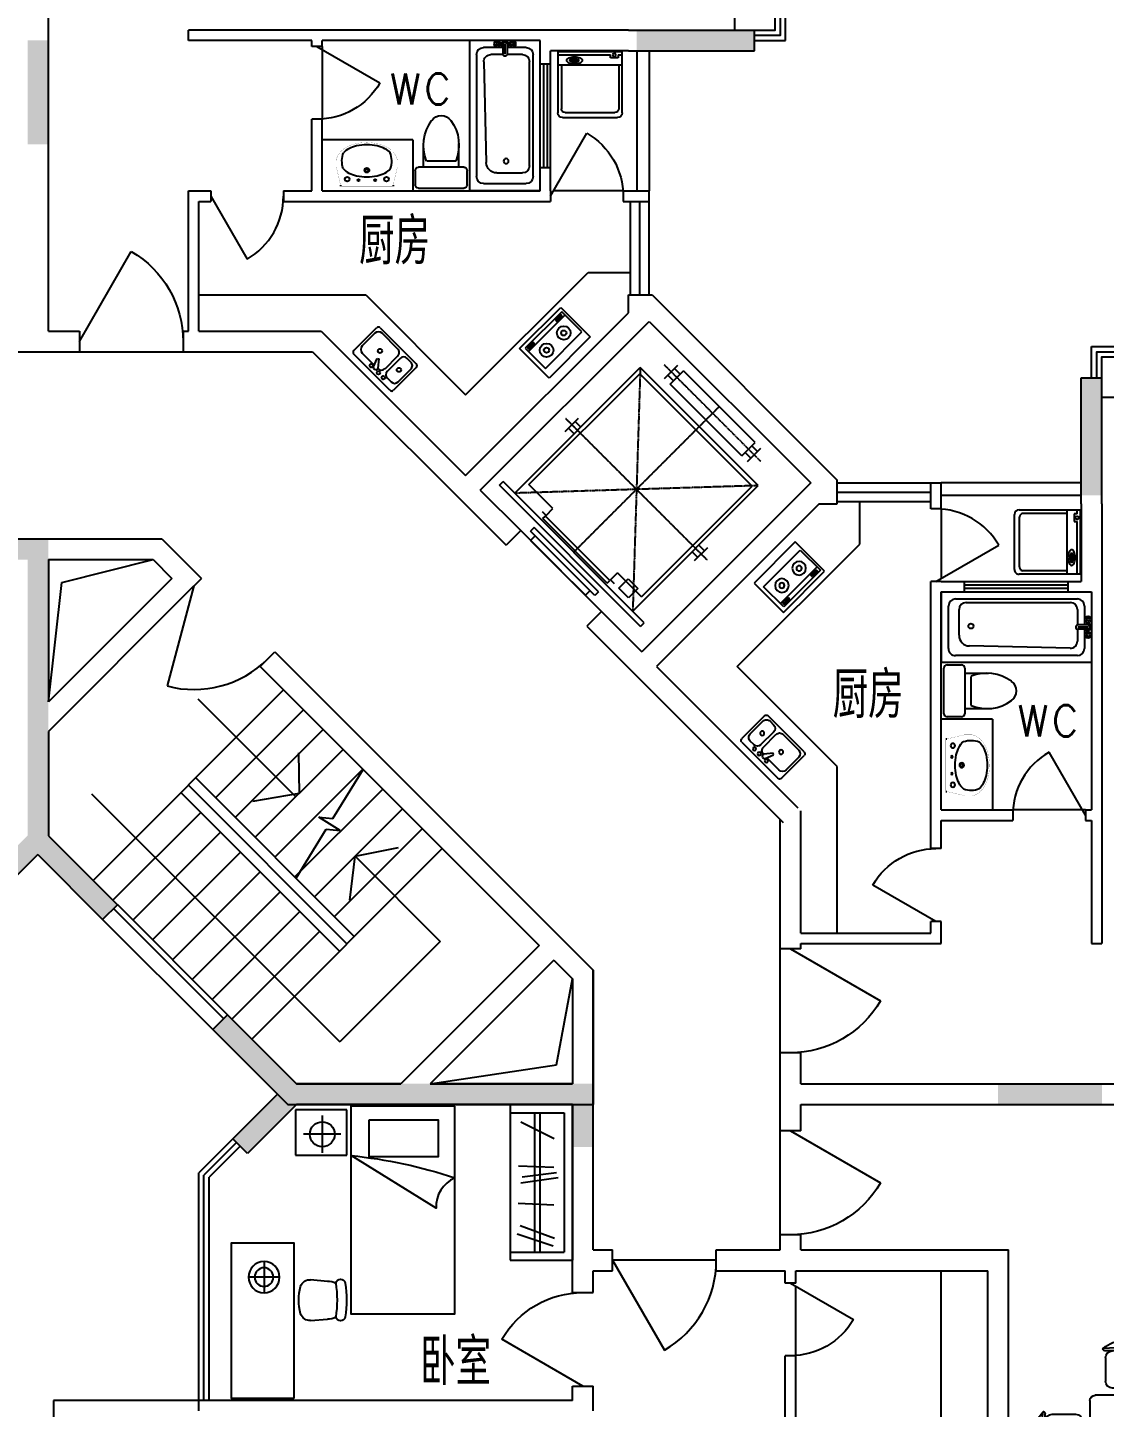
# Model space of a CAD drawing. Header units: millimetres. Extents: x 1293 to 63703, y 510 to 46041.
# Drawn here: x 21356 to 31728, y 16375 to 29663 of the extents above; entities that cross this region are included whole.
import ezdxf
from ezdxf.enums import TextEntityAlignment as Align

# ---------------------------------------------------------------- set-up
doc = ezdxf.new("R2010")
doc.units = ezdxf.units.MM
doc.linetypes.add('DASHED2', pattern=[0.375, 0.25, -0.125])
doc.linetypes.add('PHANTOM2', pattern=[1.25, 0.625, -0.125, 0.125, -0.125, 0.125, -0.125])
for name, color, linetype in [('2D', 7, 'Continuous'), ('COLUMN', 7, 'Continuous'), ('F', 12, 'Continuous'), ('JIAJU', 30, 'Continuous'), ('PUB_TEXT', 7, 'Continuous'), ('STAIR', 2, 'Continuous'), ('TOILET', 7, 'Continuous'), ('WALL', 4, 'Continuous'), ('WD', 4, 'Continuous'), ('WINDOW', 5, 'Continuous'), ('WINDOW_TEXT', 7, 'Continuous')]:
    doc.layers.add(name, color=color, linetype=linetype)
doc.styles.add('_XC92', font='txt.shx', dxfattribs={"width": 0.8, "bigfont": 'xc92.shx'})
doc.styles.add('DIM_FONT', font='SIMPLEX.shx', dxfattribs={"width": 0.8})
doc.styles.add('SIMPLEX', font='SIMPLEX.SHX')
doc.styles.get("Standard").update_dxf_attribs({"font": 'arial.ttf'})

# ---------------------------------------------------------------- blocks, each defined once
blk = doc.blocks.new('U_B0CGA')
for p, q in [((-664.72, 940), (-664.72, 1120)), ((-664.72, 1075), (-574.72, 1075)), ((-574.72, 1120), (574.72, 1120)), ((-574.72, 940), (-574.72, 1120)), ((574.72, 940), (574.72, 1120)), ((574.72, 1075), (664.72, 1075)), ((664.72, 940), (664.72, 1120)), ((-664.72, 985), (-574.72, 985)), ((-574.72, 940), (574.72, 940)), ((574.72, 985), (664.72, 985)), ((-945, 850), (945, 850)), ((-945, -850), (-945, 850)), ((-900, 805), (900, 805)), ((-900, -695), (-900, 805)), ((900, -695), (900, 805)), ((945, -850), (945, 850)), ((-1035, -90), (-1035, 90)), ((-1035, 45), (-945, 45)), ((945, 45), (1035, 45)), ((1035, -90), (1035, 90)), ((-1035, -45), (-945, -45)), ((945, -45), (1035, -45)), ((-900, -695), (-515.49, -695)), ((-804.43, -662.79), (-804.43, -788)), ((-650.27, -662.79), (-804.43, -662.79)), ((-804.43, -788), (-650.27, -788)), ((-650.27, -788), (-650.27, -662.79)), ((-578, -788), (-515.49, -788)), ((-515.49, -788), (-515.49, -695)), ((515.49, -695), (900, -695)), ((515.49, -788), (515.49, -695)), ((578, -788), (515.49, -788)), ((-1130, -850), (1130, -850)), ((-1130, -900), (-1130, -850)), ((-1130, -900), (1130, -900)), ((-515.49, -797.64), (515.49, -797.64)), ((-515.49, -831.35), (-515.49, -797.64)), ((-515.49, -831.35), (515.49, -831.35)), ((515.49, -831.35), (515.49, -797.64)), ((1130, -900), (1130, -850)), ((-515.49, -951.14), (515.49, -951.14)), ((-515.49, -951.14), (-515.49, -1001.14)), ((-515.49, -1001.14), (515.49, -1001.14)), ((-438.29, -1001.14), (-438.29, -1062.51)), ((438.29, -1001.14), (438.29, -1062.51)), ((515.49, -951.14), (515.49, -1001.14)), ((-438.29, -1062.51), (0, -1062.51)), ((438.29, -1062.51), (0, -1062.51))]:
    blk.add_line(p, q)
at = {"linetype": 'PHANTOM2'}
for p, q in [((0, -850), (0, 1120)), ((-771.56, 1030), (776.38, 1030)), ((-1130, 0), (1130, 0))]:
    blk.add_line(p, q, dxfattribs=at)
at = {"linetype": 'DASHED2'}
for p, q in [((945, 850), (-945, -850)), ((-945, 850), (945, -850))]:
    blk.add_line(p, q, dxfattribs=at)
at = {"width": 0.8, "flags": 9}
for tag in ['XSIZE', 'YSIZE', 'ZSIZE']:
    blk.add_attdef(tag, (0, 0), '', height=0.5, dxfattribs=at)
blk = doc.blocks.new('A$C1A2A1785')
at = {"layer": 'WINDOW', "xscale": 1.111764705882353, "yscale": 1.315573411764706, "zscale": 1.111764705882353, "rotation": 270}
blk.add_blockref('U_B0CGA', (1398, 1256), dxfattribs=at)
blk = doc.blocks.new('_DBLK')
blk.add_line((-0.5, 0), (0, -0.866))
blk.add_arc((-0.5, 0), 1, 300, 0)
at = {"style": 'SIMPLEX', "flags": 9}
blk.add_attdef('A', text='', height=1, dxfattribs=at).set_placement((0, 1.5), align=Align.MIDDLE)
blk = doc.blocks.new('_WBLK')
for p, q in [((-0.5, 0.5), (0.5, 0.5)), ((0.5, 0.167), (-0.5, 0.167)), ((0.5, -0.167), (-0.5, -0.167)), ((-0.5, -0.5), (0.5, -0.5))]:
    blk.add_line(p, q)
at = {"layer": 'WINDOW_TEXT', "style": 'SIMPLEX', "flags": 9}
blk.add_attdef('A', text='', height=1, dxfattribs=at).set_placement((0, 1.5), align=Align.MIDDLE)
blk = doc.blocks.new('XYJ')
at = {"layer": 'JIAJU'}
for p, q in [((0, 0), (-690, 0)), ((-647, -36), (-690, -36)), ((-652, -144), (-652, -611)), ((-647, -35), (-647, -66)), ((-647, -66), (-564, -66)), ((-564, -66), (-564, -35)), ((0, -36), (-564, -36)), ((-222, -87), (-222, -99)), ((-212, -96), (-212, -113)), ((-147, -96), (-212, -96)), ((-212, -113), (-147, -113)), ((-147, -113), (-147, -96)), ((-130, -88), (-130, -99)), ((-38, -144), (-38, -611)), ((-78, -651), (-612, -651))]:
    blk.add_line(p, q, dxfattribs=at)
at = {"layer": 'JIAJU', "linetype": 'Continuous'}
for p, q in [((-690, -656), (-690, 0)), ((0, 0), (0, -656)), ((-690, -145), (0, -145)), ((-50, -706), (-640, -706))]:
    blk.add_line(p, q, dxfattribs=at)
at = {"layer": 'JIAJU'}
blk.add_lwpolyline([(-262, -94, 0.185158), (-257, -107, 0.102042), (-237, -122, 0.060862), (-212, -130, 0.047173), (-179, -133, 0.047173), (-145, -130, 0.060862), (-120, -122, 0.102042), (-100, -107, 0.185158), (-95, -94, 0.185158), (-100, -82, 0.102042), (-120, -67, 0.060862), (-145, -59, 0.047173), (-179, -56, 0.047173), (-212, -59, 0.060862), (-237, -67, 0.102042), (-257, -82, 0.185158)], format="xyb", close=True, dxfattribs=at)
for points in [[(-130, -88, 0.259034), (-132, -85, 0.076276), (-144, -80, 0.036515), (-157, -77, 0.026615), (-176, -76, 0.026615), (-195, -77, 0.036515), (-208, -80, 0.076276), (-220, -85, 0.259034), (-222, -88, 0.078462), (-222, -89, 0.056762)], [(-130, -99, 0.259034), (-132, -95, 0.076276), (-144, -90, 0.036515), (-157, -88, 0.026615), (-176, -87, 0.026615), (-195, -88, 0.036515), (-208, -90, 0.076276), (-220, -95, 0.259034), (-222, -99, 0.259034), (-220, -102, 0.056762), (-212, -106, 0.036515)], [(-147, -108, 0.008736), (-144, -107, 0.076276), (-132, -102, 0.259034), (-130, -99, 0.259034)]]:
    blk.add_lwpolyline(points, format="xyb", dxfattribs=at)
blk.add_circle((-604, -35), 17.5, dxfattribs=at)
at = {"layer": 'JIAJU', "linetype": 'Continuous'}
for centre, start, end in [((-640, -656), 180, 270), ((-50, -656), 270, 0)]:
    blk.add_arc(centre, 50, start, end, dxfattribs=at)
at = {"layer": 'JIAJU'}
for centre, start, end in [((-612, -611), 180, 270), ((-78, -611), 270, 0)]:
    blk.add_arc(centre, 40, start, end, dxfattribs=at)
at = {"layer": 'JIAJU', "width": 0.8, "flags": 9}
for tag in ['XSIZE', 'YSIZE']:
    blk.add_attdef(tag, (-345, 0), '', height=0.5, dxfattribs=at)
blk = doc.blocks.new('M_E29JIV')
at = {"color": 0, "linetype": 'ByBlock'}
for p, q in [((31, 338), (419, 338)), ((0, -307), (0, 307)), ((82, 245), (82, 40)), ((358, 307), (143, 307)), ((419, -20), (419, 245)), ((450, 307), (450, -307)), ((48, 2), (57, -12)), ((59, 31), (163, 70)), ((173, 53), (87, -18)), ((163, 70), (173, 53)), ((143, -82), (358, -82)), ((358, -123), (143, -123)), ((82, -184), (82, -245)), ((143, -307), (358, -307)), ((419, -245), (419, -184)), ((419, -338), (31, -338))]:
    blk.add_line(p, q, dxfattribs=at)
for centre, radius in [((51, 61), 20.5), ((251, 112), 25.6), ((51, -61), 20.5), ((51, -143), 20.5), ((251, -210), 25.6)]:
    blk.add_circle(centre, radius, dxfattribs=at)
for centre, radius, start, end in [((31, 307), 30.7, 90, 180), ((419, 307), 30.7, 0, 90), ((143, 245), 61.4, 90, 180), ((358, 245), 61.4, 0, 90), ((66, 12), 20.5, 110.5377, 210), ((74, -2), 20.5, 210, 309.4623), ((143, -20), 61.4, 180, 270), ((143, -184), 61.4, 90, 180), ((358, -20), 61.4, 270, 0), ((358, -184), 61.4, 0, 90), ((31, -307), 30.7, 180, 270), ((143, -245), 61.4, 180, 270), ((358, -245), 61.4, 270, 0), ((419, -307), 30.7, 270, 0)]:
    blk.add_arc(centre, radius, start, end, dxfattribs=at)
at = {"style": 'DIM_FONT', "width": 0.8, "flags": 9}
for tag in ['XSIZE', 'YSIZE']:
    blk.add_attdef(tag, (0, 0), '', height=0.5, dxfattribs=at)
blk = doc.blocks.new('U_B12XQY')
for p, q in [((-340, 275), (360, 275)), ((-340, -225), (-340, 275)), ((360, 275), (360, -225)), ((309, 162), (-314, 162)), ((-314, 162), (-314, -180)), ((309, -180), (309, 162)), ((-314, -125), (309, -125)), ((-281, -147), (-281, -159)), ((-206, -156), (-271, -156)), ((-271, -156), (-271, -173)), ((-206, -173), (-206, -156)), ((-189, -148), (-189, -159)), ((192, -147), (192, -159)), ((202, -156), (202, -173)), ((267, -156), (202, -156)), ((267, -173), (267, -156)), ((284, -148), (284, -159)), ((360, -225), (-340, -225)), ((-314, -180), (309, -180)), ((-271, -173), (-206, -173)), ((202, -173), (267, -173))]:
    blk.add_line(p, q)
for centre, radius in [((-149, 17), 82.5), ((-149, 17), 31.6), ((144, 17), 82.5), ((144, 17), 31.6)]:
    blk.add_circle(centre, radius)
for centre, radius, start, end in [((-277, -148), 4.03, 121.9106, 180), ((-277, -148), 4.03, 180, 197.9454), ((-277, -159), 4.03, 121.9106, 180), ((-277, -159), 4.03, 180, 238.0894), ((-257, -180), 41.3, 104.4631, 121.9106), ((-257, -190), 41.3, 104.4631, 121.9106), ((-257, -127), 41.3, 238.0894, 251.0845), ((-244, -231), 94.4, 96.0983, 104.4631), ((-244, -242), 94.4, 96.0983, 104.4631), ((-235, -314), 177, 90, 96.0983), ((-235, -324), 177, 90, 96.0983), ((-235, -314), 177, 83.9017, 90), ((-235, -324), 177, 83.9017, 90), ((-226, -231), 94.4, 75.5369, 83.9017), ((-226, -242), 94.4, 75.5369, 83.9017), ((-213, -180), 41.3, 58.0894, 75.5369), ((-213, -190), 41.3, 58.0894, 75.5369), ((-213, -127), 41.3, 284.4631, 301.9106), ((-193, -148), 4.03, 0, 58.0894), ((-193, -159), 4.03, 0, 58.0894), ((-193, -159), 4.03, 301.9106, 360), ((196, -148), 4.03, 121.9106, 180), ((196, -148), 4.03, 180, 197.9454), ((196, -159), 4.03, 121.9106, 180), ((196, -159), 4.03, 180, 238.0894), ((216, -180), 41.3, 104.4631, 121.9106), ((216, -190), 41.3, 104.4631, 121.9106), ((216, -127), 41.3, 238.0894, 251.0845), ((229, -231), 94.4, 96.0983, 104.4631), ((229, -242), 94.4, 96.0983, 104.4631), ((238, -314), 177, 90, 96.0983), ((238, -324), 177, 90, 96.0983), ((238, -314), 177, 83.9017, 90), ((238, -324), 177, 83.9017, 90), ((247, -231), 94.4, 75.5369, 83.9017), ((247, -242), 94.4, 75.5369, 83.9017), ((260, -180), 41.3, 58.0894, 75.5369), ((260, -190), 41.3, 58.0894, 75.5369), ((260, -127), 41.3, 284.4631, 301.9106), ((280, -148), 4.03, 0, 58.0894), ((280, -159), 4.03, 0, 58.0894), ((280, -159), 4.03, 301.9106, 360), ((-226, -76), 94.4, 282.4611, 284.4631), ((247, -76), 94.4, 282.4611, 284.4631)]:
    blk.add_arc(centre, radius, start, end)
at = {"style": 'DIM_FONT', "width": 0.8, "flags": 9}
for tag in ['XSIZE', 'YSIZE']:
    blk.add_attdef(tag, (0, 0), '', height=0.5, dxfattribs=at)
blk = doc.blocks.new('M_E11')
for p, q in [((-280, -10), (-280, 0)), ((280, 0), (280, -10)), ((-251, -189), (-251, -186)), ((-248, -183), (-250, -185))]:
    blk.add_line(p, q)
at = {"const_width": 1.5}
for points in [[(-280, 0), (280, 0)], [(-326, -200), (-280, -5)], [(326, -204), (280, -5)]]:
    blk.add_lwpolyline(points, dxfattribs=at)
for points in [[(253, -188, 0.098208), (193, -141, 0.066287), (110, -111, 0.052428), (0, -100, 0.052428), (-110, -111, 0.066287), (-193, -141, 0.093876), (-251, -186, 0.171377)], [(-250, -358, 0.091341), (-193, -401, 0.066287), (-110, -431, 0.052428), (0, -442, 0.052428), (110, -431, 0.066287), (193, -401, 0.091756), (250, -358, 0.171377)]]:
    blk.add_lwpolyline(points, format="xyb")
for points in [[(-326, -200, 0.008223), (-326, -204, 0.149285)], [(-326, -266, 0.149285), (-304, -337, 0.107079), (-231, -408, 0.075625), (-131, -450, 0.062436), (-1, -467, 0.062436), (130, -452, 0.075625), (230, -410, 0.107079), (304, -339, 0.149285), (326, -268, 0.005205), (326, -266, 0.086596)]]:
    blk.add_lwpolyline(points, format="xyb", dxfattribs=at)
at = {"const_width": 1.5, "flags": 128}
for points in [[(-326, -204), (-326, -268)], [(326, -204), (326, -268)]]:
    blk.add_lwpolyline(points, dxfattribs=at)
at = {"flags": 128}
for points in [[(-253, -188, 0.172546), (-250, -358, 0.726395)], [(253, -188, -0.172546), (250, -358, -0.726395)]]:
    blk.add_lwpolyline(points, format="xyb", dxfattribs=at)
for centre, radius in [((-210, -75), 24), ((-210, -75), 24), ((-210, -75), 24), ((-90, -65), 10), ((0, -170), 25), ((90, -65), 10), ((210, -75), 24), ((0, -170), 15)]:
    blk.add_circle(centre, radius)
blk.add_arc((-250, -186), 1, 131.3224, 180)
at = {"width": 0.8, "flags": 9}
for tag in ['XSIZE', 'YSIZE']:
    blk.add_attdef(tag, (0, 0), '', height=0.5, dxfattribs=at)
blk = doc.blocks.new('U_B14JRS')
for p, q in [((-1420, 680), (280, 680)), ((-1420, -120), (-1420, 680)), ((280, 680), (280, -120)), ((-1340, 303), (-1340, 520)), ((-1260, 600), (120, 600)), ((-1178, 518), (-37, 491)), ((200, 520), (200, 40)), ((-1260, 302), (-1260, 438)), ((80, 371), (80, 80)), ((-1377, 303), (-1265, 303)), ((-1377, 278), (-1265, 278)), ((-1377, 253), (-1265, 253)), ((-1340, 40), (-1340, 253)), ((-1260, 80), (-1260, 253)), ((0, 0), (-1180, 0)), ((280, -120), (-1420, -120)), ((120, -40), (-1260, -40))]:
    blk.add_line(p, q)
for centre, radius in [((-1380, 367), 35.5), ((-1380, 367), 15.5), ((-1380, 189), 35.5), ((-1380, 189), 15.5), ((-54, 266), 28.5)]:
    blk.add_circle(centre, radius)
for centre, radius, start, end in [((-1260, 520), 80, 90, 180), ((-1180, 438), 80, 88.6442, 180), ((-40, 371), 120, 0, 88.6442), ((120, 520), 80, 0, 90), ((-1377, 278), 40.6, 37.9622, 322.0378), ((-1377, 278), 30.6, 54.6762, 305.3238), ((-1371, 277), 26.3, 90, 295.9667), ((-1265, 278), 25, 270, 90), ((-1260, 40), 80, 180, 270), ((-1180, 80), 80, 180, 270), ((0, 80), 80, 270, 0), ((120, 40), 80, 270, 0)]:
    blk.add_arc(centre, radius, start, end)
at = {"style": 'DIM_FONT', "width": 0.8, "flags": 9}
for tag in ['XSIZE', 'YSIZE']:
    blk.add_attdef(tag, (0, 0), '', height=0.5, dxfattribs=at)
blk = doc.blocks.new('M_E24TTP')
at = {"layer": 'TOILET', "color": 7}
for p, q in [((-170, 200), (-170, 430)), ((170, 200), (170, 430)), ((-250, 30), (-250, 170)), ((-220, 200), (220, 200)), ((-140, 260), (140, 260)), ((250, 170), (250, 30)), ((220, 0), (-220, 0))]:
    blk.add_line(p, q, dxfattribs=at)
for centre, radius, start, end in [((0, 590), 110, 33.4509, 146.5491), ((227, 413), 398, 143.3619, 202.5495), ((-227, 413), 398, 337.4505, 36.6381), ((-220, 170), 30, 90, 180), ((220, 170), 30, 0, 90), ((-220, 30), 30, 180, 270), ((220, 30), 30, 270, 0)]:
    blk.add_arc(centre, radius, start, end, dxfattribs=at)
at = {"style": 'DIM_FONT', "width": 0.8, "flags": 9}
for tag in ['XSIZE', 'YSIZE']:
    blk.add_attdef(tag, (0, 0), '', height=0.5, dxfattribs=at)
blk = doc.blocks.new('M_B7CQG')
for p, q in [((-0.5, 0.5), (0.5, 0.5)), ((-0.5, 0.2406), (0.5, 0.2406)), ((-0.5, -0.5), (0.5, -0.5))]:
    blk.add_line(p, q)
blk = doc.blocks.new('CJ')
at = {"layer": 'JIAJU'}
for p, q in [((-1044, 579), (-1143, 579)), ((-357, 579), (-456, 579)), ((-863, 479), (-1323, 479)), ((-1318, 412), (-1318, 187)), ((-868, 412), (-868, 187)), ((-177, 479), (-637, 479)), ((-632, 412), (-632, 187)), ((-182, 412), (-182, 187)), ((-1500, -650), (-1500, 0)), ((-1450, 50), (-50, 50)), ((-936, 119), (-1251, 119)), ((-249, 119), (-564, 119)), ((0, 0), (0, -650)), ((-1928, -555), (-1928, -95)), ((-1861, -100), (-1636, -100)), ((361, -100), (136, -100)), ((428, -555), (428, -95)), ((-1568, -482), (-1568, -168)), ((68, -482), (68, -168)), ((-2028, -375), (-2028, -275)), ((528, -375), (528, -275)), ((-1861, -550), (-1636, -550)), ((361, -550), (136, -550)), ((-50, -700), (-1450, -700)), ((-1251, -769), (-936, -769)), ((-564, -769), (-249, -769)), ((-1318, -1062), (-1318, -837)), ((-868, -1062), (-868, -837)), ((-632, -1062), (-632, -837)), ((-182, -1062), (-182, -837)), ((-1323, -1129), (-863, -1129)), ((-637, -1129), (-177, -1129)), ((-1143, -1229), (-1044, -1229)), ((-456, -1229), (-357, -1229))]:
    blk.add_line(p, q, dxfattribs=at)
for centre, radius, start, end in [((-1133, 264), 316, 91.7651, 130.7265), ((-1054, 264), 316, 49.2735, 88.2349), ((-446, 264), 316, 91.7651, 130.7265), ((-367, 264), 316, 49.2735, 88.2349), ((-1333, 495), 10, 130.7265, 202.67), ((-1323, 499), 20, 202.67, 270), ((-1093, -2199), 2713, 84.8023, 95.1977), ((-1251, 412), 67.5, 90, 180), ((-936, 412), 67.5, 0, 90), ((-863, 499), 20, 270, 337.33), ((-854, 495), 10, 337.33, 49.2735), ((-646, 495), 10, 130.7265, 202.67), ((-637, 499), 20, 202.67, 270), ((-407, -2199), 2713, 84.8023, 95.1977), ((-564, 412), 67.5, 90, 180), ((-249, 412), 67.5, 0, 90), ((-177, 499), 20, 270, 337.33), ((-167, 495), 10, 337.33, 49.2735), ((-1251, 187), 67.5, 180, 270), ((-936, 187), 67.5, 270, 0), ((-564, 187), 67.5, 180, 270), ((-249, 187), 67.5, 270, 0), ((-1450, 0), 50, 90, 180), ((-50, 0), 50, 0, 90), ((-1713, -285), 316, 139.2735, 178.2349), ((749, -325), 2713, 174.8023, 185.1977), ((-1945, -86), 10, 67.33, 139.2735), ((-1948, -95), 20, 0, 67.33), ((-1861, -168), 67.5, 90, 180), ((-1636, -168), 67.5, 0, 90), ((136, -168), 67.5, 90, 180), ((361, -168), 67.5, 0, 90), ((448, -95), 20, 112.67, 180), ((445, -86), 10, 40.7265, 112.67), ((-2249, -325), 2713, 354.8023, 5.1977), ((213, -285), 316, 1.7651, 40.7265), ((-1713, -365), 316, 181.7651, 220.7265), ((213, -365), 316, 319.2735, 358.2349), ((-1861, -482), 67.5, 180, 270), ((-1636, -482), 67.5, 270, 0), ((136, -482), 67.5, 180, 270), ((361, -482), 67.5, 270, 0), ((-1945, -564), 10, 220.7265, 292.67), ((-1948, -555), 20, 292.67, 0), ((-1450, -650), 50, 180, 270), ((-50, -650), 50, 270, 0), ((448, -555), 20, 180, 247.33), ((445, -564), 10, 247.33, 319.2735), ((-1251, -837), 67.5, 90, 180), ((-936, -837), 67.5, 0, 90), ((-564, -837), 67.5, 90, 180), ((-249, -837), 67.5, 0, 90), ((-1251, -1062), 67.5, 180, 270), ((-936, -1062), 67.5, 270, 0), ((-564, -1062), 67.5, 180, 270), ((-249, -1062), 67.5, 270, 0), ((-1333, -1145), 10, 157.33, 229.2735), ((-1323, -1149), 20, 90, 157.33), ((-1133, -914), 316, 229.2735, 268.2349), ((-1093, 1549), 2713, 264.8023, 275.1977), ((-1054, -914), 316, 271.7651, 310.7265), ((-863, -1149), 20, 22.67, 90), ((-854, -1145), 10, 310.7265, 22.67), ((-646, -1145), 10, 157.33, 229.2735), ((-637, -1149), 20, 90, 157.33), ((-446, -914), 316, 229.2735, 268.2349), ((-407, 1549), 2713, 264.8023, 275.1977), ((-367, -914), 316, 271.7651, 310.7265), ((-177, -1149), 20, 22.67, 90), ((-167, -1145), 10, 310.7265, 22.67)]:
    blk.add_arc(centre, radius, start, end, dxfattribs=at)
at = {"layer": 'JIAJU', "oblique": -180, "text_generation_flag": 4, "width": 0.8, "flags": 9}
for tag in ['XSIZE', 'YSIZE']:
    blk.add_attdef(tag, (-746, -342), '', height=0.5, rotation=180, dxfattribs=at)
blk = doc.blocks.new('A$C009D426A')
at = {"layer": '2D', "color": 30}
for points in [[(0, 0), (0, 1000), (2000, 1000), (2000, 0)], [(131, 824), (131, 158), (490, 158), (490, 824)]]:
    blk.add_lwpolyline(points, close=True, dxfattribs=at)
blk.add_lwpolyline([(477, 998, 0.05735), (692, 0, -0.31665), (983, 178)], format="xyb", close=True, dxfattribs=at)
blk = doc.blocks.new('_C7YTK')
for p, q in [((331, -464), (331, -164)), ((181, -314), (481, -314)), ((355, -763), (369, -924)), ((749, -763), (737, -924))]:
    blk.add_line(p, q)
for radius in [150, 90]:
    blk.add_circle((331, -314), radius)
for centre, radius, start, end in [((552, -1120), 472, 73.8913, 106.1087), ((447, -755), 92, 106.1087, 185), ((657, -755), 92, 355, 73.8913), ((553, -924), 184, 180, 206.2122), ((553, -924), 184, 333.618, 0), ((396, -1051), 46, 98.4555, 261.5445), ((552, 87), 1104, 261.5445, 278.4555), ((707, -1051), 46, 278.4555, 81.5445), ((552, -4), 1104, 261.5445, 278.4555)]:
    blk.add_arc(centre, radius, start, end)
at = {"layer": 'JIAJU'}
blk.add_lwpolyline([(1500, -600), (1500, 0), (0, 0), (0, -600)], close=True, dxfattribs=at)
at = {"style": 'DIM_FONT', "width": 0.8, "flags": 9}
for tag, p, height in [('XSIZE', (0, 0), 0.5), ('YSIZE', (0, 0), 0.5), ('ZSIZE', (0, 0), 0.5), ('XSIZE', (331, -314), 0.3), ('YSIZE', (331, -314), 0.3)]:
    blk.add_attdef(tag, p, '', height=height, dxfattribs=at)
for tag in ['XSIZE', 'YSIZE']:
    blk.add_attdef(tag, (533, -857), '', height=0.5, rotation=180, dxfattribs=at)
blk = doc.blocks.new('U_B16FYY')
for p, q in [((-958, 315), (542, 315)), ((-958, -285), (-958, 315)), ((542, -285), (542, 315)), ((-878, 235), (462, 235)), ((-878, -285), (-878, 235)), ((-792, -181), (-632, 138)), ((-351, 134), (-365, -204)), ((-262, -171), (-304, 162)), ((-205, -181), (-257, 176)), ((-9, -209), (6, 134)), ((207, -190), (329, 143)), ((462, -285), (462, 235)), ((-878, 0), (462, 0)), ((287, -218), (404, 129)), ((-878, -50), (462, -50)), ((-958, -285), (542, -285))]:
    blk.add_line(p, q)
at = {"style": 'DIM_FONT', "width": 0.8, "flags": 9}
for tag in ['XSIZE', 'YSIZE']:
    blk.add_attdef(tag, (0, 0), '', height=0.5, dxfattribs=at)
blk = doc.blocks.new('A$C24C04AE9')
at = {"layer": 'JIAJU', "rotation": 90}
blk.add_blockref('U_B16FYY', (315, 958), dxfattribs=at)
blk = doc.blocks.new('-TD')
at = {"color": 0}
for p, q in [((0, -90), (0, 90)), ((-90, 0), (90, 0))]:
    blk.add_line(p, q, dxfattribs=at)
blk.add_circle((0, 0), 60)
blk = doc.blocks.new('-CG')
at = {"layer": 'F'}
for p, q in [((322, 351), (-172, 351)), ((-172, 351), (-172, -87)), ((322, -87), (322, 351)), ((-172, -87), (322, -87))]:
    blk.add_line(p, q, dxfattribs=at)
at = {"layer": 'F', "xscale": 2, "yscale": 2, "zscale": 2}
blk.add_blockref('-TD', (65, 149), dxfattribs=at)

msp = doc.modelspace()

# ---------------------------------------------------------------- linework, layer by layer
for p, q in [((27223, 29439.2), (27223, 28089.2)), ((27343, 29439.2), (27343, 28089.2)), ((31504.3, 25277.9), (30154.3, 25277.9)), ((31504.3, 25157.9), (30154.3, 25157.9)), ((23333.6, 18961.9), (23004.3, 18632.6)), ((23368.9, 18926.6), (23054.3, 18611.9)), ((23404.3, 18891.2), (23104.3, 18591.2)), ((23004.3, 16441.2), (23004.3, 18632.6)), ((23054.3, 16441.2), (23054.3, 18611.9)), ((23104.3, 16441.2), (23104.3, 18591.2)), ((23004.3, 16441.2), (21604.3, 16441.2)), ((21604.3, 16441.2), (21604.3, 12891.2))]:
    msp.add_line(p, q)
at = {"layer": 'COLUMN'}
for points in [[(27223, 29639.2), (27223, 29439.2), (28356.3, 29639.2), (28356.3, 29439.2)], [(21556.3, 29539.2), (21356.3, 29539.2), (21556.3, 28539.2), (21356.3, 28539.2)], [(31704.3, 25157.9), (31504.3, 25157.9), (31704.3, 26291.2), (31504.3, 26291.2)], [(20946.3, 24739.2), (20946.3, 24539.2), (21556.3, 24739.2), (21556.3, 24539.2)], [(21556.3, 24539.2), (21356.3, 24539.2), (21556.3, 21880.6), (21356.3, 21880.6)], [(21356.3, 21880.6), (21456.3, 21697.8), (20885.6, 21409.9), (21027, 21268.5)], [(21356.3, 21880.6), (21556.3, 21880.6), (21456.3, 21697.8)], [(22220.7, 21216.2), (21556.3, 21880.6), (22079.2, 21074.8), (21456.3, 21697.8)], [(23281.3, 20155.6), (23945.7, 19491.2), (23139.9, 20014.2), (23762.9, 19391.2)], [(23945.7, 19291.2), (23945.7, 19491.2), (23762.9, 19391.2)], [(26604.3, 19491.2), (26604.3, 19291.2), (23945.7, 19491.2), (23945.7, 19291.2)], [(26804.3, 18881.2), (26604.3, 18881.2), (26804.3, 19491.2), (26604.3, 19491.2)], [(31704.3, 19491.2), (31704.3, 19291.2), (30704.3, 19491.2), (30704.3, 19291.2)], [(23945.7, 19291.2), (23762.9, 19391.2), (23475, 18820.5), (23333.6, 18961.9)]]:
    msp.add_solid(points, dxfattribs=at)
at = {"layer": 'JIAJU'}
for p, q in [((25068.1, 28583.2), (24193.3, 28583.2)), ((25068.1, 28583.2), (25068.1, 28089.2)), ((30648.3, 23003), (30154.3, 23003)), ((30648.3, 23003), (30648.3, 22128.2)), ((30154.3, 14241.2), (30154.3, 17691.2))]:
    msp.add_line(p, q, dxfattribs=at)
at = {"layer": 'STAIR'}
for p, q in [((24296, 22045.7), (24587, 22518.6)), ((23942.1, 21470.6), (24233.1, 21943.5)), ((24366.7, 21931.7), (24162.3, 22057.5)), ((24162.3, 22057.5), (24296, 22045.7)), ((24233.1, 21943.5), (24366.7, 21931.7))]:
    msp.add_line(p, q, dxfattribs=at)
at = {"layer": 'WALL'}
for p, q in [((21556.3, 26739.2), (21556.3, 33989.2)), ((27143, 29639.2), (22906.3, 29639.2)), ((22906.3, 29539.2), (22906.3, 29639.2)), ((27143, 29639.2), (28156.3, 29639.2)), ((28156.3, 29639.2), (28356.3, 29639.2)), ((28356.3, 29439.2), (28356.3, 29639.2)), ((24093.3, 29539.2), (22906.3, 29539.2)), ((24093.3, 29479.4), (24093.3, 29539.2)), ((24193.3, 29479.4), (24193.3, 29539.2)), ((26293, 29539.2), (24193.3, 29539.2)), ((26293, 29314.2), (26293, 29539.2)), ((24193.3, 29479.4), (24093.3, 29479.4)), ((27143, 29439.2), (26393, 29439.2)), ((26393, 29314.2), (26393, 29439.2)), ((27143, 29439.2), (27343, 29439.2)), ((27143, 29439.2), (27143, 29439.2)), ((27343, 29439.2), (28356.3, 29439.2)), ((26293, 29314.2), (26393, 29314.2)), ((24093.3, 28089.2), (24093.3, 28779.4)), ((24193.3, 28779.4), (24093.3, 28779.4)), ((24193.3, 28089.2), (24193.3, 28779.4)), ((26293, 28089.2), (26293, 28314.2)), ((26293, 28314.2), (26393, 28314.2)), ((26393, 28089.2), (26393, 28314.2)), ((22906.3, 26739.2), (22906.3, 28089.2)), ((22906.3, 28089.2), (23120.6, 28089.2)), ((23120.6, 28089.2), (23120.6, 27989.2)), ((23820.6, 28089.2), (24093.3, 28089.2)), ((23820.6, 28089.2), (23820.6, 27989.2)), ((24193.3, 28089.2), (26293, 28089.2)), ((26393, 28089.2), (26393, 27989.2)), ((27093, 28089.2), (27343, 28089.2)), ((27093, 28089.2), (27093, 27989.2)), ((27343, 27989.2), (27343, 28089.2)), ((23006.3, 26739.2), (23006.3, 27989.2)), ((23006.3, 27989.2), (23120.6, 27989.2)), ((23820.6, 27989.2), (26393, 27989.2)), ((27093, 27989.2), (27143, 27989.2)), ((27143, 27989.2), (27343, 27989.2)), ((27143, 26916.4), (27143, 27089.2)), ((27143, 27089.2), (27370.3, 27089.2)), ((27370.3, 27089.2), (29154.3, 25305.2)), ((25575.3, 25348.7), (27143, 26916.4)), ((21556.3, 26739.2), (21855.2, 26739.2)), ((21855.2, 26739.2), (21855.2, 26539.2)), ((22855.2, 26739.2), (22906.3, 26739.2)), ((22855.2, 26739.2), (22855.2, 26539.2)), ((23006.3, 26739.2), (24184.7, 26739.2)), ((24184.7, 26739.2), (25575.3, 25348.7)), ((25716.7, 25207.2), (27343, 26833.6)), ((27343, 26833.6), (28898.7, 25277.9)), ((21102.3, 26539.2), (21855.2, 26539.2)), ((22855.2, 26539.2), (24101.9, 26539.2)), ((24101.9, 26539.2), (25964.2, 24676.9)), ((31504.3, 26291.2), (31704.3, 26291.2)), ((31504.3, 25277.9), (31504.3, 26291.2)), ((31704.3, 26091.2), (31704.3, 26291.2)), ((31704.3, 25077.9), (31704.3, 26091.2)), ((28898.7, 25277.9), (27272.3, 23651.6)), ((29154.3, 25077.9), (29154.3, 25305.2)), ((30054.3, 25277.9), (30154.3, 25277.9)), ((30054.3, 25077.9), (30054.3, 25277.9)), ((30154.3, 25027.9), (30154.3, 25277.9)), ((31504.3, 25077.9), (31504.3, 25277.9)), ((25716.7, 25207.2), (26105.6, 24818.3)), ((28981.5, 25077.9), (27413.7, 23510.2)), ((28981.5, 25077.9), (29154.3, 25077.9)), ((30054.3, 25027.9), (30054.3, 25077.9)), ((30154.3, 25027.9), (30054.3, 25027.9)), ((31504.3, 25077.9), (31504.3, 25077.9)), ((31504.3, 25077.9), (31504.3, 24327.9)), ((31704.3, 25077.9), (31704.3, 20841.2)), ((19956.3, 24739.2), (22649.2, 24739.2)), ((22649.2, 24739.2), (23029.7, 24358.7)), ((26105.6, 24818.3), (25964.2, 24676.9)), ((21556.3, 24539.2), (22566.3, 24539.2)), ((21556.3, 24539.2), (21556.3, 23168.2)), ((22566.3, 24539.2), (22746.8, 24358.7)), ((22746.8, 24358.7), (21556.3, 23168.2)), ((22888.3, 24217.3), (23029.7, 24358.7)), ((30054.3, 21755.6), (30054.3, 24327.9)), ((30154.3, 24327.9), (30054.3, 24327.9)), ((30154.3, 24327.9), (30379.3, 24327.9)), ((30379.3, 24227.9), (30379.3, 24327.9)), ((31379.3, 24327.9), (31504.3, 24327.9)), ((31379.3, 24227.9), (31379.3, 24327.9)), ((22888.3, 24217.3), (21556.3, 22885.3)), ((30154.3, 22128.2), (30154.3, 24227.9)), ((30154.3, 24227.9), (30379.3, 24227.9)), ((31379.3, 24227.9), (31604.3, 24227.9)), ((31604.3, 24227.9), (31604.3, 22128.2)), ((26883.4, 24040.5), (26742, 23899.1)), ((26883.4, 24040.5), (27272.3, 23651.6)), ((26742, 23899.1), (28633.6, 22007.5)), ((23595.4, 23510.2), (23736.8, 23651.6)), ((23736.8, 23651.6), (26565.2, 20823.2)), ((23595.4, 23510.2), (26282.4, 20823.2)), ((27413.7, 23510.2), (28775, 22148.9)), ((21556.3, 22885.3), (21556.3, 21880.6)), ((28804.3, 20941.2), (28804.3, 22119.6)), ((30154.3, 22128.2), (30844.5, 22128.2)), ((30844.5, 22128.2), (30844.5, 22028.2)), ((31544.5, 22128.2), (31604.3, 22128.2)), ((31544.5, 22128.2), (31544.5, 22028.2)), ((28604.3, 20790.1), (28604.3, 22036.8)), ((30154.3, 22028.2), (30844.5, 22028.2)), ((30154.3, 21755.6), (30154.3, 22028.2)), ((31544.5, 22028.2), (31604.3, 22028.2)), ((31604.3, 22028.2), (31604.3, 20841.2)), ((21556.3, 21880.6), (22220.7, 21216.2)), ((21456.3, 21697.8), (21027, 21268.5)), ((21456.3, 21697.8), (22079.2, 21074.8)), ((30154.3, 21755.6), (30054.3, 21755.6)), ((22220.7, 21216.2), (22079.2, 21074.8)), ((30054.3, 20941.2), (30054.3, 21055.6)), ((30154.3, 21055.6), (30054.3, 21055.6)), ((30154.3, 20841.2), (30154.3, 21055.6)), ((26494.5, 20893.9), (26804.3, 20584.1)), ((28804.3, 20941.2), (30054.3, 20941.2)), ((26282.4, 20823.2), (24950.4, 19491.2)), ((28804.3, 20790.1), (28604.3, 20790.1)), ((28804.3, 20841.2), (30154.3, 20841.2)), ((28804.3, 20790.1), (28804.3, 20841.2)), ((31604.3, 20841.2), (31704.3, 20841.2)), ((26423.8, 20681.8), (25233.2, 19491.2)), ((26423.8, 20681.8), (26604.3, 20501.3)), ((26604.3, 20501.3), (26604.3, 19491.2)), ((26804.3, 20584.1), (26804.3, 19291.2)), ((26804.3, 17891.2), (26804.3, 20584.1)), ((23281.3, 20155.6), (23139.9, 20014.2)), ((23281.3, 20155.6), (23945.7, 19491.2)), ((23139.9, 20014.2), (23862.9, 19291.2)), ((28604.3, 19037.2), (28604.3, 19790.1)), ((28804.3, 19790.1), (28604.3, 19790.1)), ((28804.3, 19491.2), (28804.3, 19790.1)), ((23945.7, 19491.2), (24950.4, 19491.2)), ((24950.4, 19491.2), (23945.7, 19491.2)), ((25233.2, 19491.2), (26604.3, 19491.2)), ((26604.3, 19491.2), (25233.2, 19491.2)), ((28804.3, 19491.2), (36054.3, 19491.2)), ((23762.9, 19391.2), (23333.6, 18961.9)), ((23945.7, 19291.2), (23475, 18820.5)), ((23862.9, 19291.2), (26804.3, 19291.2)), ((26604.3, 19291.2), (23945.7, 19291.2)), ((26604.3, 17480.7), (26604.3, 19291.2)), ((28804.3, 19291.2), (37804.3, 19291.2)), ((28804.3, 19037.2), (28804.3, 19291.2)), ((28804.3, 19037.2), (28604.3, 19037.2)), ((23475, 18820.5), (23333.6, 18961.9)), ((28604.3, 17891.2), (28604.3, 18037.2)), ((28804.3, 18037.2), (28604.3, 18037.2)), ((28804.3, 17891.2), (28804.3, 18037.2)), ((26804.3, 17891.2), (26989.5, 17891.2)), ((26989.5, 17691.2), (26989.5, 17891.2)), ((27989.5, 17891.2), (28604.3, 17891.2)), ((27989.5, 17691.2), (27989.5, 17891.2)), ((28804.3, 17891.2), (30804.3, 17891.2)), ((30804.3, 14241.2), (30804.3, 17891.2)), ((26804.3, 17691.2), (26989.5, 17691.2)), ((26804.3, 17480.7), (26804.3, 17691.2)), ((27989.5, 17691.2), (28654.3, 17691.2)), ((28654.3, 17572.3), (28654.3, 17691.2)), ((28754.3, 17691.2), (30604.3, 17691.2)), ((28754.3, 17572.3), (28754.3, 17691.2)), ((30604.3, 14241.2), (30604.3, 17691.2)), ((28754.3, 17572.3), (28654.3, 17572.3)), ((26604.3, 17480.7), (26804.3, 17480.7)), ((28654.3, 12991.2), (28654.3, 16872.3)), ((28754.3, 16872.3), (28654.3, 16872.3)), ((28754.3, 14241.2), (28754.3, 16872.3)), ((26604.3, 16441.2), (26604.3, 16580.7)), ((26604.3, 16580.7), (26804.3, 16580.7)), ((26804.3, 16341.2), (26804.3, 16580.7)), ((26604.3, 16441.2), (23004.3, 16441.2)), ((23004.3, 16341.2), (23004.3, 16441.2))]:
    msp.add_line(p, q, dxfattribs=at)
at = {"layer": 'WALL', "color": 2}
msp.add_line((26105.6, 24818.3), (26883.4, 24040.5), dxfattribs=at)
at = {"layer": 'WD', "color": 2}
for p, q in [((21684.8, 24319.3), (22566.3, 24539.2)), ((21556.3, 23168.2), (21684.8, 24319.3)), ((26449, 19673.3), (26604.3, 20501.3)), ((25233.2, 19491.2), (26449, 19673.3))]:
    msp.add_line(p, q, dxfattribs=at)
at = {"layer": 'WINDOW'}
for p, q in [((28656.3, 29539.2), (28656.3, 29639.2)), ((28356.3, 29539.2), (28656.3, 29539.2)), ((24193.3, 29479.4), (24193.3, 28779.4)), ((27093, 28089.2), (26428, 28089.2)), ((27163, 27089.2), (27163, 27989.2)), ((27253, 27089.2), (27253, 27989.2)), ((27343, 27089.2), (27343, 27989.2)), ((25575.3, 26126.5), (26754.1, 27305.3)), ((26754.1, 27305.3), (27149.8, 27305.3)), ((23006.3, 27089.2), (24612.5, 27089.2)), ((24612.5, 27089.2), (25575.3, 26126.5)), ((31604.3, 26591.2), (31704.3, 26591.2)), ((31604.3, 26291.2), (31604.3, 26591.2)), ((21855.2, 26539.2), (22855.2, 26539.2)), ((29154.3, 25277.9), (30054.3, 25277.9)), ((29154.3, 25187.9), (30054.3, 25187.9)), ((29154.3, 25097.9), (30054.3, 25097.9)), ((29370.4, 24689), (29370.4, 25084.8)), ((30154.3, 25027.9), (30154.3, 24362.9)), ((28191.6, 23510.2), (29370.4, 24689)), ((29154.3, 22547.5), (28191.6, 23510.2)), ((21987.3, 21449.6), (23821.6, 23283.9)), ((22996.1, 23197.8), (23938.6, 22255.3)), ((23166.1, 22246.5), (24012.6, 23093)), ((23357, 22055.6), (24203.5, 22902.1)), ((23547.9, 21864.7), (24394.4, 22711.2)), ((23964.2, 22677.3), (23971.2, 22287.9)), ((23738.9, 21673.8), (24585.3, 22520.2)), ((29154.3, 20941.2), (29154.3, 22547.5)), ((22904.5, 22366.7), (24431.8, 20839.4)), ((22975.2, 22437.5), (24502.5, 20910.1)), ((23929.8, 21482.9), (24776.2, 22329.3)), ((21973.1, 22284.2), (24362.6, 19894.8)), ((22833.8, 22296), (24361.1, 20768.7)), ((23971.2, 22287.9), (23521.3, 22208.7)), ((22178.2, 21258.7), (23024.7, 22105.1)), ((24120.7, 21291.9), (24967.2, 22138.4)), ((31544.5, 22128.2), (30844.5, 22128.2)), ((24311.6, 21101), (25158.1, 21947.5)), ((22369.2, 21067.8), (23215.6, 21914.2)), ((22560.1, 20876.8), (23406.5, 21723.3)), ((23514.7, 19922.2), (25349, 21756.6)), ((24459.2, 21258.4), (24511.3, 21682.6)), ((24511.3, 21682.6), (24928.2, 21766.1)), ((24511.3, 21682.6), (25330.8, 20863)), ((22751, 20685.9), (23597.4, 21532.4)), ((22941.9, 20495), (23788.4, 21341.4)), ((23132.8, 20304.1), (23979.3, 21150.5)), ((23323.8, 20113.2), (24170.2, 20959.6)), ((25330.8, 20863), (24362.6, 19894.8)), ((28604.3, 19790.1), (28604.3, 20790.1)), ((28604.3, 18037.2), (28604.3, 19037.2)), ((27989.5, 17791.2), (26989.5, 17791.2)), ((28754.3, 16872.3), (28754.3, 17537.3))]:
    msp.add_line(p, q, dxfattribs=at)
for points in [[(28656.3, 29639.2), (28656.3, 31539.2), (28656.3, 31639.2), (28356.3, 31639.2)], [(28166.3, 31539.2), (28166.3, 29639.2)], [(28356.3, 29589.2), (28606.3, 29589.2), (28606.3, 31589.2), (28356.3, 31589.2)], [(28356.3, 29639.2), (28556.3, 29639.2), (28556.3, 31539.2), (28356.3, 31539.2)], [(31704.3, 26591.2), (33604.3, 26591.2), (33704.3, 26591.2), (33704.3, 26291.2)], [(31654.3, 26291.2), (31654.3, 26541.2), (33654.3, 26541.2), (33654.3, 26291.2)], [(31704.3, 26291.2), (31704.3, 26491.2), (33604.3, 26491.2), (33604.3, 26291.2)], [(33604.3, 26101.2), (31704.3, 26101.2)]]:
    msp.add_lwpolyline(points, dxfattribs=at)

# ---------------------------------------------------------------- block references
at = {"xscale": -0.765, "yscale": 0.765, "zscale": 0.765, "rotation": 224.9999999999998}
msp.add_blockref('A$C1A2A1785', (25785.3, 25138.7), dxfattribs=at)
at = {"xscale": -1, "rotation": 90.00000000005842}
msp.add_blockref('CJ', (31637.6, 14991.1), dxfattribs=at)
at = {"layer": 'JIAJU'}
for name, p, xscale, yscale, zscale, rotation in [('U_B14JRS', (26190.9, 28330.6), -0.851140888888889, 0.851140888888889, 0.851140888888889, 90), ('M_E11', (24623.9, 28135.3), 0.9, 0.9, 0.9, 180), ('U_B12XQY', (26426.5, 26647), 0.8, 0.8, 0.8, 225), ('M_E29JIV', (24671.7, 26343.3), 0.8, 0.8, 0.8, 44.99999999999999), ('XYJ', (31496.4, 24398), 0.9, 0.9, 0.9, 270.0000000000585), ('U_B12XQY', (28712.1, 24361.5), -0.8, 0.8, 0.8, 45.00000000005844), ('U_B14JRS', (30395.7, 24125.8), 0.851140888888889, 0.851140888888889, 0.851140888888889, 180.0000000000584), ('M_E29JIV', (28408.4, 22606.6), -0.8, 0.8, 0.8, 225.0000000000585), ('M_E11', (30200.4, 22558.8), -0.9, 0.9, 0.9, 90.00000000005842)]:
    msp.add_blockref(name, p, dxfattribs=dict(at, xscale=xscale, yscale=yscale, zscale=zscale, rotation=rotation))
at = {"layer": 'JIAJU', "xscale": -0.9, "yscale": 0.9, "zscale": 0.9}
msp.add_blockref('XYJ', (26463, 29431.3), dxfattribs=at)
at = {"layer": 'JIAJU', "xscale": -1}
msp.add_blockref('M_E24TTP', (25340, 28117.3), dxfattribs=at)
at = {"layer": 'JIAJU'}
for name, p, rotation in [('M_E24TTP', (30182.4, 23274.9), 270.0000000000585), ('A$C24C04AE9', (26604.3, 19291.2), 180.0000000000584)]:
    msp.add_blockref(name, p, dxfattribs=dict(at, rotation=rotation))
at = {"layer": 'JIAJU', "xscale": -1, "rotation": 90.00000000005842}
for name, p in [('A$C009D426A', (25470, 19276.4)), ('_C7YTK', (23319.5, 17960.2))]:
    msp.add_blockref(name, p, dxfattribs=at)
at = {"layer": 'JIAJU', "extrusion": (0, 0, -1), "xscale": -1, "zscale": -1, "rotation": 179.9999999999416}
msp.add_blockref('-CG', (-24259.5, 19154), dxfattribs=at)
at = {"layer": 'WINDOW'}
for name, p, xscale, yscale, zscale, rotation in [('_DBLK', (24143.3, 29129.4), 700, -700, 700, 270), ('_WBLK', (26343, 28814.2), 1000, 100, 1000, 90), ('_DBLK', (26743, 28039.2), -700, 700, 700, 180), ('_DBLK', (23470.6, 28039.2), -700, -700, 700, 180), ('_DBLK', (22355.2, 26639.2), -1000, 1000, 1000, 179.9999999989999), ('_DBLK', (30104.3, 24677.9), 700, 700, 700, 90.00000000005842), ('_WBLK', (30879.3, 24277.9), -1000, 100, 1000, 180.0000000000584), ('_DBLK', (23312.5, 23934.4), 999.9999999999999, 999.9999999999999, 999.9999999999999, 315), ('_DBLK', (30104.3, 21405.6), 700, -700, 700, 90.00000000005842), ('M_B7CQG', (22680.3, 20615.2), 1500, 200.0000000000003, 1500, 315), ('_DBLK', (28704.3, 20290.1), -1000, 1000, 1000, 90.00000000105844), ('_DBLK', (28704.3, 18537.2), -1000, 1000, 1000, 90.00000000105844), ('_DBLK', (27489.5, 17791.2), -1000, -1000, 1000, 180.0000000000584), ('_DBLK', (28704.3, 17222.3), -700, 700, 700, 90.00000000005842), ('_DBLK', (26704.3, 17030.7), 900, -900, 900, 90.00000000005842)]:
    msp.add_blockref(name, p, dxfattribs=dict(at, xscale=xscale, yscale=yscale, zscale=zscale, rotation=rotation))
at = {"layer": 'WINDOW', "xscale": -700, "yscale": -700, "zscale": 700}
msp.add_blockref('_DBLK', (31194.5, 22078.2), dxfattribs=at)

# ---------------------------------------------------------------- texts
at = {"layer": 'PUB_TEXT', "style": '_XC92', "width": 0.8}
for s, p in [('wc', (24825.8, 28921.3)), ('厨房', (24548.9, 27381.3)), ('厨房', (29110.4, 23012.1)), ('wc', (30871, 22836.2)), ('卧室', (25135.9, 16588.3))]:
    msp.add_text(s, height=450, dxfattribs=at).set_placement(p)

doc.saveas('drawing.dxf')
